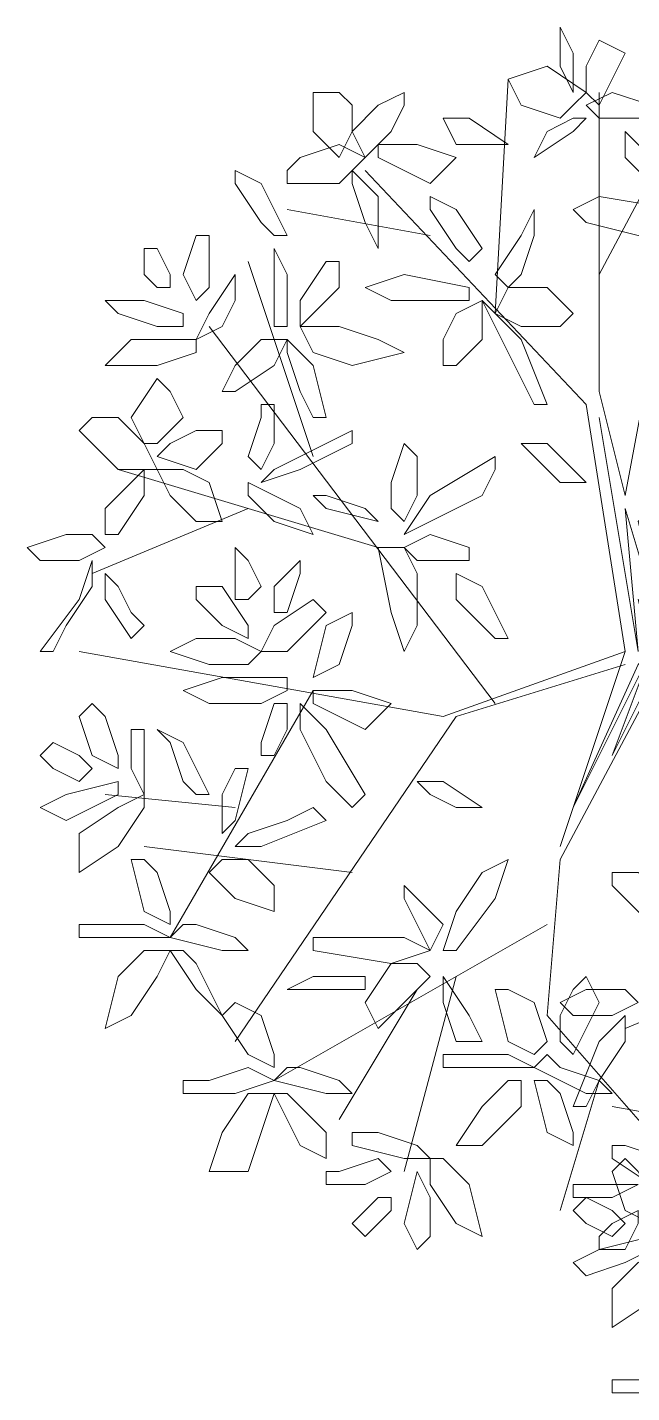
# Model space of a CAD drawing. Header units: millimetres. Extents: x 2529 to 2673, y 1639 to 1859.
# Drawn here: x 2577.114 to 2578.427, y 1702.746 to 1705.711 of the extents above; entities that cross this region are included whole.
import ezdxf

# ---------------------------------------------------------------- set-up
doc = ezdxf.new("R2010")
doc.units = ezdxf.units.MM
doc.layers.add('PDF_0', color=7, linetype='Continuous')

msp = doc.modelspace()

# ---------------------------------------------------------------- linework, layer by layer
at = {"layer": 'PDF_0', "lineweight": 9}
for points in [[(2578.3003, 1705.5695), (2578.3003, 1705.5978), (2578.3003, 1705.6543), (2578.2721, 1705.7107), (2578.2721, 1705.6825), (2578.2721, 1705.626)], [(2578.3568, 1705.5413), (2578.3285, 1705.5695), (2578.3285, 1705.626), (2578.3568, 1705.6825), (2578.4133, 1705.6543), (2578.385, 1705.5978)], [(2578.2721, 1705.5131), (2578.1873, 1705.5413), (2578.1591, 1705.5978), (2578.2438, 1705.626), (2578.3285, 1705.5695), (2578.3003, 1705.5413)], [(2577.8202, 1705.5413), (2577.8202, 1705.4848), (2577.792, 1705.4283), (2577.7355, 1705.4848), (2577.7355, 1705.5695), (2577.792, 1705.5695)], [(2577.9332, 1705.5695), (2577.9332, 1705.5413), (2577.9049, 1705.4848), (2577.8485, 1705.4283), (2577.8202, 1705.4848), (2577.8767, 1705.5413)], [(2578.4133, 1705.5131), (2578.3568, 1705.5131), (2578.3285, 1705.5413), (2578.385, 1705.5695), (2578.4697, 1705.5413), (2578.4697, 1705.5131)], [(2578.1026, 1705.4566), (2578.1591, 1705.4566), (2578.0744, 1705.5131), (2578.0179, 1705.5131), (2578.0461, 1705.4566)], [(2578.2438, 1705.4848), (2578.2156, 1705.4283), (2578.3003, 1705.4848), (2578.3285, 1705.5131), (2578.3003, 1705.5131)], [(2578.4697, 1705.3719), (2578.4133, 1705.4283), (2578.4133, 1705.4848), (2578.4697, 1705.4283), (2578.5262, 1705.3436), (2578.498, 1705.3436)], [(2577.7073, 1705.4283), (2577.792, 1705.4566), (2577.8485, 1705.4283), (2577.792, 1705.3719), (2577.679, 1705.3719), (2577.679, 1705.4001)], [(2577.8767, 1705.4283), (2577.8767, 1705.4566), (2577.9614, 1705.4566), (2578.0461, 1705.4283), (2577.9897, 1705.3719), (2577.9332, 1705.4001)], [(2577.6226, 1705.2871), (2577.5661, 1705.3719), (2577.5661, 1705.4001), (2577.6226, 1705.3719), (2577.679, 1705.2589), (2577.6508, 1705.2589)], [(2577.8485, 1705.2871), (2577.8767, 1705.2307), (2577.8767, 1705.3436), (2577.8202, 1705.4001), (2577.8202, 1705.3719)], [(2578.0461, 1705.2307), (2577.9897, 1705.3154), (2577.9897, 1705.3436), (2578.0461, 1705.3154), (2578.1026, 1705.2307), (2578.0744, 1705.2024)], [(2578.4415, 1705.2589), (2578.3285, 1705.2871), (2578.3003, 1705.3154), (2578.3568, 1705.3436), (2578.5262, 1705.3154), (2578.5262, 1705.2871)], [(2578.1873, 1705.1742), (2578.2156, 1705.2589), (2578.2156, 1705.3154), (2578.1873, 1705.2589), (2578.1309, 1705.1742), (2578.1591, 1705.1459)], [(2577.5096, 1705.2024), (2577.5096, 1705.1459), (2577.4814, 1705.1177), (2577.4531, 1705.1742), (2577.4814, 1705.2589), (2577.5096, 1705.2589)], [(2577.4249, 1705.1459), (2577.3966, 1705.1459), (2577.3684, 1705.1742), (2577.3684, 1705.2307), (2577.3966, 1705.2307), (2577.4249, 1705.1742)], [(2577.6508, 1705.1177), (2577.6508, 1705.1742), (2577.6508, 1705.2307), (2577.679, 1705.1742), (2577.679, 1705.0612), (2577.6508, 1705.0612)], [(2577.7073, 1705.1177), (2577.7637, 1705.2024), (2577.792, 1705.2024), (2577.792, 1705.1459), (2577.7073, 1705.0612), (2577.7073, 1705.0895)], [(2577.5661, 1705.1177), (2577.5661, 1705.1742), (2577.5096, 1705.0895), (2577.4814, 1705.033), (2577.5378, 1705.0612)], [(2578.0179, 1705.1177), (2577.9049, 1705.1177), (2577.8485, 1705.1459), (2577.9332, 1705.1742), (2578.0744, 1705.1459), (2578.0744, 1705.1177)], [(2577.3966, 1705.0612), (2577.3119, 1705.0895), (2577.2837, 1705.1177), (2577.3684, 1705.1177), (2577.4531, 1705.0895), (2577.4531, 1705.0612)], [(2578.0179, 1704.9765), (2578.0461, 1704.9765), (2578.1026, 1705.033), (2578.1026, 1705.1177), (2578.0461, 1705.0895), (2578.0179, 1705.033)], [(2578.1873, 1704.9483), (2578.1309, 1705.0612), (2578.1026, 1705.1177), (2578.1873, 1705.033), (2578.2438, 1704.8918), (2578.2156, 1704.8918)], [(2578.1309, 1705.0895), (2578.1591, 1705.1459), (2578.2438, 1705.1459), (2578.3003, 1705.0895), (2578.2721, 1705.0612), (2578.1873, 1705.0612)], [(2577.7073, 1705.0612), (2577.7355, 1705.0048), (2577.8202, 1704.9765), (2577.9332, 1705.0048), (2577.8767, 1705.033), (2577.792, 1705.0612)], [(2577.4814, 1705.033), (2577.4814, 1705.0048), (2577.3966, 1704.9765), (2577.2837, 1704.9765), (2577.3402, 1705.033), (2577.4249, 1705.033)], [(2577.5661, 1704.9765), (2577.6226, 1705.033), (2577.679, 1705.033), (2577.6508, 1704.9765), (2577.5661, 1704.92), (2577.5378, 1704.92)], [(2577.7073, 1704.92), (2577.679, 1705.0048), (2577.679, 1705.033), (2577.7355, 1704.9765), (2577.7637, 1704.8636), (2577.7355, 1704.8636)], [(2577.4531, 1704.8636), (2577.3966, 1704.8071), (2577.3684, 1704.8071), (2577.3402, 1704.8636), (2577.3966, 1704.9483), (2577.4249, 1704.92)], [(2577.6226, 1704.8636), (2577.5943, 1704.7788), (2577.6226, 1704.7506), (2577.6508, 1704.8071), (2577.6508, 1704.8918), (2577.6226, 1704.8918)], [(2577.3119, 1704.8636), (2577.3684, 1704.8071), (2577.3966, 1704.7506), (2577.3119, 1704.7506), (2577.2272, 1704.8353), (2577.2554, 1704.8636)], [(2577.5378, 1704.8353), (2577.5378, 1704.8071), (2577.4814, 1704.7506), (2577.3966, 1704.7788), (2577.4249, 1704.8071), (2577.4814, 1704.8353)], [(2577.7637, 1704.8071), (2577.6508, 1704.7506), (2577.6226, 1704.7224), (2577.7073, 1704.7506), (2577.8202, 1704.8071), (2577.8202, 1704.8353)], [(2577.9332, 1704.6376), (2577.9049, 1704.6659), (2577.9049, 1704.7224), (2577.9332, 1704.8071), (2577.9614, 1704.7788), (2577.9614, 1704.6941)], [(2578.2721, 1704.7224), (2578.3285, 1704.7224), (2578.2438, 1704.8071), (2578.1873, 1704.8071), (2578.2156, 1704.7788)], [(2578.1026, 1704.6941), (2577.9897, 1704.6376), (2577.9332, 1704.6094), (2577.9897, 1704.6941), (2578.1309, 1704.7788), (2578.1309, 1704.7506)], [(2577.2837, 1704.6659), (2577.3402, 1704.7224), (2577.3684, 1704.7506), (2577.3684, 1704.6941), (2577.3119, 1704.6094), (2577.2837, 1704.6094)], [(2577.3966, 1704.7506), (2577.4531, 1704.7506), (2577.5096, 1704.7224), (2577.5378, 1704.6376), (2577.4814, 1704.6376), (2577.4249, 1704.6941)], [(2577.5943, 1704.7224), (2577.5943, 1704.6941), (2577.6508, 1704.6376), (2577.7355, 1704.6094), (2577.7073, 1704.6659), (2577.6508, 1704.6941)], [(2577.8485, 1704.6659), (2577.8767, 1704.6376), (2577.7637, 1704.6659), (2577.7355, 1704.6941), (2577.7637, 1704.6941)], [(2577.2837, 1704.5812), (2577.2554, 1704.6094), (2577.199, 1704.6094), (2577.1142, 1704.5812), (2577.1425, 1704.5529), (2577.2272, 1704.5529)], [(2578.0744, 1704.5529), (2578.0744, 1704.5812), (2577.9897, 1704.6094), (2577.9332, 1704.5812), (2577.9614, 1704.5529), (2578.0179, 1704.5529)], [(2577.5943, 1704.4682), (2577.5661, 1704.4682), (2577.5661, 1704.5247), (2577.5661, 1704.5812), (2577.5943, 1704.5529), (2577.6226, 1704.4964)], [(2577.9614, 1704.5247), (2577.9614, 1704.4117), (2577.9332, 1704.3552), (2577.9049, 1704.44), (2577.8767, 1704.5812), (2577.9332, 1704.5812)], [(2577.199, 1704.4117), (2577.2554, 1704.4964), (2577.2554, 1704.5529), (2577.2272, 1704.4682), (2577.1425, 1704.3552), (2577.1707, 1704.3552)], [(2577.3402, 1704.44), (2577.3119, 1704.4964), (2577.2837, 1704.5247), (2577.2837, 1704.4682), (2577.3402, 1704.3835), (2577.3684, 1704.4117)], [(2577.7073, 1704.5247), (2577.7073, 1704.5529), (2577.6508, 1704.4964), (2577.6508, 1704.44), (2577.679, 1704.44)], [(2578.1026, 1704.4117), (2578.0461, 1704.4682), (2578.0461, 1704.5247), (2578.1026, 1704.4964), (2578.1591, 1704.3835), (2578.1309, 1704.3835)], [(2577.5378, 1704.4117), (2577.4814, 1704.4682), (2577.4814, 1704.4964), (2577.5378, 1704.4964), (2577.5943, 1704.4117), (2577.5943, 1704.3835)], [(2577.7355, 1704.4117), (2577.679, 1704.3552), (2577.6226, 1704.3552), (2577.6508, 1704.4117), (2577.7355, 1704.4682), (2577.7637, 1704.44)], [(2577.792, 1704.327), (2577.7355, 1704.2988), (2577.7637, 1704.4117), (2577.8202, 1704.44), (2577.8202, 1704.4117)], [(2577.6226, 1704.3552), (2577.5943, 1704.327), (2577.5096, 1704.327), (2577.4249, 1704.3552), (2577.4814, 1704.3835), (2577.5661, 1704.3835)], [(2577.6226, 1704.2423), (2577.5096, 1704.2423), (2577.4531, 1704.2705), (2577.5378, 1704.2988), (2577.679, 1704.2988), (2577.679, 1704.2705)], [(2577.7355, 1704.2423), (2577.7355, 1704.2705), (2577.8202, 1704.2705), (2577.9049, 1704.2423), (2577.8485, 1704.1858), (2577.792, 1704.214)], [(2577.2837, 1704.214), (2577.3119, 1704.1293), (2577.3119, 1704.1011), (2577.2554, 1704.1293), (2577.2272, 1704.214), (2577.2554, 1704.2423)], [(2577.6226, 1704.1293), (2577.6508, 1704.1293), (2577.679, 1704.1858), (2577.679, 1704.2423), (2577.6508, 1704.2423), (2577.6226, 1704.1576)], [(2577.7637, 1704.0728), (2577.7073, 1704.1858), (2577.7073, 1704.2423), (2577.7637, 1704.1858), (2577.8485, 1704.0446), (2577.8202, 1704.0164)], [(2577.3684, 1704.1576), (2577.3684, 1704.0728), (2577.3684, 1704.0446), (2577.3402, 1704.1011), (2577.3402, 1704.1858), (2577.3684, 1704.1858)], [(2577.4531, 1704.0728), (2577.4249, 1704.1576), (2577.3966, 1704.1858), (2577.4531, 1704.1576), (2577.5096, 1704.0446), (2577.4814, 1704.0446)], [(2577.2554, 1704.1011), (2577.2272, 1704.0728), (2577.1707, 1704.1011), (2577.1425, 1704.1293), (2577.1707, 1704.1576), (2577.2272, 1704.1293)], [(2577.5378, 1704.0446), (2577.5378, 1703.9881), (2577.5378, 1703.9599), (2577.5661, 1703.9881), (2577.5943, 1704.1011), (2577.5661, 1704.1011)], [(2577.2554, 1704.0164), (2577.199, 1703.9881), (2577.1425, 1704.0164), (2577.199, 1704.0446), (2577.3119, 1704.0728), (2577.3119, 1704.0446)], [(2578.0461, 1704.0164), (2578.1026, 1704.0164), (2578.0179, 1704.0728), (2577.9614, 1704.0728), (2577.9897, 1704.0446)], [(2577.3684, 1704.0446), (2577.3684, 1704.0164), (2577.3119, 1703.9316), (2577.2272, 1703.8752), (2577.2272, 1703.9599), (2577.3119, 1704.0164)], [(2577.679, 1703.9881), (2577.5943, 1703.9599), (2577.5661, 1703.9316), (2577.6226, 1703.9316), (2577.7637, 1703.9881), (2577.7355, 1704.0164)], [(2577.3966, 1703.8752), (2577.4249, 1703.7904), (2577.4249, 1703.7622), (2577.3684, 1703.7904), (2577.3402, 1703.9034), (2577.3684, 1703.9034)], [(2577.5378, 1703.9034), (2577.5096, 1703.8752), (2577.5661, 1703.8187), (2577.6508, 1703.7904), (2577.6508, 1703.8469), (2577.5943, 1703.9034)], [(2578.0461, 1703.7904), (2578.1026, 1703.8752), (2578.1591, 1703.9034), (2578.1309, 1703.8187), (2578.0461, 1703.7057), (2578.0179, 1703.7057)], [(2578.4415, 1703.8752), (2578.5262, 1703.8187), (2578.5262, 1703.7622), (2578.4697, 1703.7622), (2578.385, 1703.8469), (2578.385, 1703.8752)], [(2577.9332, 1703.8469), (2577.9332, 1703.8187), (2577.9614, 1703.7622), (2577.9897, 1703.7057), (2578.0179, 1703.7622), (2577.9614, 1703.8187)], [(2577.2837, 1703.7622), (2577.3684, 1703.7622), (2577.4249, 1703.734), (2577.3402, 1703.734), (2577.2272, 1703.734), (2577.2272, 1703.7622)], [(2577.4814, 1703.7622), (2577.5661, 1703.734), (2577.5943, 1703.7057), (2577.5378, 1703.7057), (2577.4249, 1703.734), (2577.4531, 1703.7622)], [(2577.8202, 1703.734), (2577.9332, 1703.734), (2577.9897, 1703.7057), (2577.9049, 1703.6775), (2577.7355, 1703.7057), (2577.7355, 1703.734)], [(2577.4249, 1703.7057), (2577.3684, 1703.7057), (2577.3119, 1703.6492), (2577.2837, 1703.5363), (2577.3402, 1703.5645), (2577.3966, 1703.6492)], [(2577.4814, 1703.6775), (2577.5096, 1703.621), (2577.5378, 1703.5645), (2577.4814, 1703.621), (2577.4249, 1703.7057), (2577.4531, 1703.7057)], [(2577.9614, 1703.6775), (2577.9897, 1703.6492), (2577.9332, 1703.5928), (2577.8767, 1703.5363), (2577.8485, 1703.5928), (2577.9049, 1703.6775)], [(2577.8202, 1703.621), (2577.7073, 1703.621), (2577.679, 1703.621), (2577.7355, 1703.6492), (2577.8485, 1703.6492), (2577.8485, 1703.621)], [(2578.0179, 1703.5928), (2578.0179, 1703.6492), (2578.0744, 1703.5645), (2578.1026, 1703.508), (2578.0461, 1703.508)], [(2578.2721, 1703.5645), (2578.3003, 1703.621), (2578.3285, 1703.6492), (2578.3568, 1703.5928), (2578.3003, 1703.4798), (2578.2721, 1703.508)], [(2578.2156, 1703.5928), (2578.2438, 1703.508), (2578.2156, 1703.4798), (2578.1591, 1703.508), (2578.1309, 1703.621), (2578.1591, 1703.621)], [(2578.4415, 1703.5928), (2578.4133, 1703.621), (2578.3285, 1703.621), (2578.2721, 1703.5928), (2578.3003, 1703.5645), (2578.385, 1703.5645)], [(2577.6226, 1703.5645), (2577.6508, 1703.4798), (2577.6508, 1703.4516), (2577.5943, 1703.4798), (2577.5378, 1703.5645), (2577.5661, 1703.5928)], [(2578.3568, 1703.4233), (2578.4133, 1703.508), (2578.4133, 1703.5645), (2578.3568, 1703.508), (2578.3003, 1703.3669), (2578.3285, 1703.3669)], [(2578.0744, 1703.4798), (2578.1591, 1703.4798), (2578.2156, 1703.4516), (2578.1309, 1703.4516), (2578.0179, 1703.4516), (2578.0179, 1703.4798)], [(2578.2721, 1703.4516), (2578.3568, 1703.4233), (2578.385, 1703.3951), (2578.3285, 1703.3951), (2578.2156, 1703.4516), (2578.2438, 1703.4798)], [(2577.5096, 1703.4233), (2577.5943, 1703.4516), (2577.6508, 1703.4233), (2577.5661, 1703.3951), (2577.4531, 1703.3951), (2577.4531, 1703.4233)], [(2577.7073, 1703.4516), (2577.792, 1703.4233), (2577.8202, 1703.3951), (2577.7637, 1703.3951), (2577.6508, 1703.4233), (2577.679, 1703.4516)], [(2578.1873, 1703.4233), (2578.1591, 1703.4233), (2578.1026, 1703.3669), (2578.0461, 1703.2821), (2578.1026, 1703.2821), (2578.1873, 1703.3669)], [(2578.2721, 1703.3951), (2578.3003, 1703.3104), (2578.3003, 1703.2821), (2578.2438, 1703.3104), (2578.2156, 1703.4233), (2578.2438, 1703.4233)], [(2577.6508, 1703.3951), (2577.5943, 1703.3951), (2577.5378, 1703.3104), (2577.5096, 1703.2257), (2577.5943, 1703.2257), (2577.6226, 1703.3104)], [(2577.7073, 1703.3669), (2577.7637, 1703.3104), (2577.7637, 1703.2539), (2577.7073, 1703.2821), (2577.6508, 1703.3951), (2577.679, 1703.3951)], [(2577.8767, 1703.3104), (2577.9614, 1703.2821), (2577.9897, 1703.2539), (2577.9332, 1703.2539), (2577.8202, 1703.2821), (2577.8202, 1703.3104)], [(2578.4133, 1703.2821), (2578.498, 1703.2539), (2578.5262, 1703.1974), (2578.4697, 1703.1974), (2578.385, 1703.2539), (2578.385, 1703.2821)], [(2577.792, 1703.2257), (2577.8767, 1703.2539), (2577.9049, 1703.2257), (2577.8485, 1703.1974), (2577.7637, 1703.1974), (2577.7637, 1703.2257)], [(2577.9897, 1703.2539), (2578.0179, 1703.2539), (2578.0744, 1703.1974), (2578.1026, 1703.0845), (2578.0461, 1703.1127), (2577.9897, 1703.1974)], [(2578.4415, 1703.2257), (2578.4697, 1703.1692), (2578.4697, 1703.1127), (2578.4133, 1703.1409), (2578.385, 1703.2257), (2578.4133, 1703.2539)], [(2577.9897, 1703.1692), (2577.9614, 1703.2257), (2577.9332, 1703.1127), (2577.9614, 1703.0562), (2577.9897, 1703.0845)], [(2578.3285, 1703.1974), (2578.4133, 1703.1974), (2578.4415, 1703.1974), (2578.385, 1703.1692), (2578.3003, 1703.1692), (2578.3003, 1703.1974)], [(2577.9049, 1703.1692), (2577.9049, 1703.1409), (2577.8767, 1703.1127), (2577.8485, 1703.0845), (2577.8202, 1703.1127), (2577.8767, 1703.1692)], [(2578.4133, 1703.1127), (2578.385, 1703.0845), (2578.3285, 1703.1127), (2578.3003, 1703.1409), (2578.3285, 1703.1692), (2578.385, 1703.1409)], [(2578.4415, 1703.1409), (2578.4415, 1703.1127), (2578.4133, 1703.0562), (2578.3568, 1703.0562), (2578.3568, 1703.0845), (2578.385, 1703.1127)], [(2578.4133, 1703.028), (2578.3285, 1702.9997), (2578.3003, 1703.028), (2578.3568, 1703.0562), (2578.4697, 1703.0845), (2578.4697, 1703.0562)], [(2578.498, 1703.0562), (2578.5262, 1703.028), (2578.4697, 1702.9433), (2578.385, 1702.8868), (2578.385, 1702.9715), (2578.4415, 1703.028)], [(2578.4415, 1702.7738), (2578.5262, 1702.7738), (2578.5545, 1702.7456), (2578.498, 1702.7456), (2578.385, 1702.7456), (2578.385, 1702.7738)]]:
    msp.add_lwpolyline(points, close=True, dxfattribs=at)
for points in [[(2578.1309, 1705.0895), (2578.1591, 1705.5978)], [(2578.3568, 1705.1742), (2578.5827, 1705.5978), (2578.4133, 1704.6941), (2578.3568, 1704.92), (2578.3568, 1705.5695)], [(2578.3568, 1704.8636), (2578.4415, 1704.3552), (2578.4133, 1704.6659), (2578.498, 1704.3835), (2578.8933, 1704.5529), (2578.5262, 1704.3552), (2579.091, 1704.6659), (2578.498, 1704.4117), (2578.4415, 1704.6376), (2578.8933, 1705.033), (2578.9216, 1705.3436), (2579.0345, 1705.4566)], [(2578.4133, 1704.3552), (2578.3285, 1704.8918), (2577.8485, 1705.4001)], [(2577.9897, 1705.2589), (2577.679, 1705.3154)], [(2577.7355, 1704.7788), (2577.5943, 1705.2024)], [(2578.1309, 1704.2423), (2577.5096, 1705.0612)], [(2577.8767, 1704.5812), (2577.3119, 1704.7506)], [(2577.5943, 1704.6659), (2577.2554, 1704.5247)], [(2578.498, 1704.3835), (2578.4415, 1704.4682), (2578.4697, 1704.3552), (2578.4415, 1704.327), (2578.3003, 1704.0164), (2578.4697, 1704.3552), (2578.385, 1704.1293), (2578.498, 1704.3552), (2578.8086, 1703.8752), (2578.5262, 1704.3552), (2578.8369, 1703.9034), (2579.0063, 1703.8187)], [(2578.2721, 1703.9316), (2578.4133, 1704.3552), (2578.0179, 1704.214), (2577.2272, 1704.3552)], [(2578.4133, 1704.327), (2578.0461, 1704.214), (2577.5661, 1703.508)], [(2579.4299, 1703.508), (2579.1757, 1703.5928), (2579.0063, 1703.8187), (2578.8086, 1703.8752), (2578.498, 1704.327), (2578.2721, 1703.9034), (2578.2438, 1703.5645), (2578.6392, 1703.1127)], [(2577.7355, 1704.2705), (2577.4249, 1703.734)], [(2577.5661, 1704.0164), (2577.2837, 1704.0446)], [(2577.8202, 1703.8752), (2577.3684, 1703.9316)], [(2578.2438, 1703.7622), (2577.6508, 1703.4233)], [(2578.7521, 1703.6775), (2578.4133, 1703.5363)], [(2578.0461, 1703.6492), (2577.9332, 1703.2257)], [(2577.9614, 1703.621), (2577.792, 1703.3386)], [(2578.3568, 1703.4233), (2578.2721, 1703.1409)], [(2579.4299, 1702.9433), (2579.5711, 1703.3669), (2579.1757, 1703.2257), (2578.385, 1703.3669)]]:
    msp.add_lwpolyline(points, dxfattribs=at)

doc.saveas('drawing.dxf')
